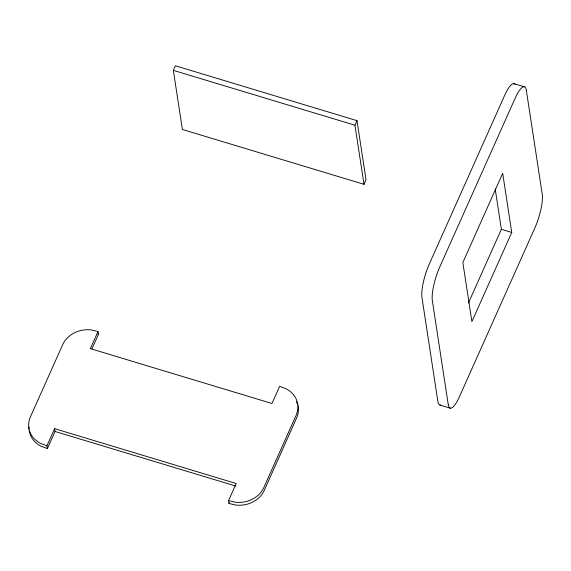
<?xml version="1.0" encoding="UTF-8"?>
<svg xmlns="http://www.w3.org/2000/svg" width="571" height="571" viewBox="0 0 571 571"><rect width="100%" height="100%" fill="white"/><g stroke="black" fill="none" stroke-linecap="round" stroke-linejoin="round"><path stroke-width="0.86" d="M28.978 428.714L29.107 426.994M298.012 406.245L297.698 410.542L296.335 414.846L263.716 487.827C261.011 493.587 255.915 497.869 250.098 500.275A26.323 22.654 -8.7 0 1 235.359 502.23L228.543 500.653L236.201 483.509L54.602 428.657L46.936 445.801L47.364 448.613L40.926 446.194A26.323 22.654 -8.7 0 1 31.234 436.858C28.486 430.791 27.529 423.554 30.227 417.301L62.846 344.32C65.551 338.56 70.647 334.278 76.471 331.872A26.323 22.654 -8.7 0 1 91.203 329.91L98.026 331.494L98.455 334.306L91.988 348.774M173.341 70.361L175.383 65.793L356.989 120.645L366.032 179.744L363.991 184.319L182.385 129.467L173.341 70.361L354.941 125.213L363.991 184.319M98.026 331.494L90.361 348.638L271.967 403.49L279.626 386.346L286.071 388.765A26.323 22.654 -8.7 0 1 295.757 398.108C298.512 404.168 299.468 411.405 296.763 417.658L264.152 490.639C261.447 496.399 256.35 500.681 250.526 503.087A26.323 22.654 -8.7 0 1 235.787 505.05L228.971 503.465L228.543 500.653M47.364 448.613L55.03 431.469L54.602 428.657M354.941 125.213L356.989 120.645M228.971 503.465L229.299 502.73M468.413 303.044L501.367 229.314L495.178 188.915M511.744 232.447L471.896 321.609L462.845 262.51L502.694 173.348L511.744 232.447L501.367 229.314M513.914 83.659L524.292 86.792M439.92 405.025L450.298 408.158M97.891 334.135L98.455 334.306M55.03 431.469L235.852 486.085M46.936 445.801L40.498 443.374A26.323 22.654 -8.7 0 1 30.805 434.039L29.214 430.084M296.506 401.713L297.776 404.875M526.348 90.354L542.25 194.268A25.188 6.217 -73.2 0 1 542.05 202.862A25.616 6.324 -73.2 0 1 538.374 218.736A25.188 6.217 -73.2 0 1 534.927 227.8L459.477 396.617A25.188 6.217 -73.2 0 1 454.83 404.946A25.616 6.324 -73.2 0 1 449.734 407.922M448.242 404.596L432.347 300.689A25.188 6.217 -73.2 0 1 432.54 292.095A25.616 6.324 -73.2 0 1 436.215 276.221A25.188 6.217 -73.2 0 1 439.663 267.157L515.113 98.333A25.188 6.217 -73.2 0 1 519.767 90.011A25.616 6.324 -73.2 0 1 524.856 87.035A25.188 6.217 -73.2 0 1 526.348 90.354M449.82 407.865A25.188 6.217 -73.2 0 1 448.328 404.539M514.971 84.372A25.188 6.217 -73.2 0 0 514.478 83.901A25.616 6.324 -73.2 0 0 509.389 86.885A25.188 6.217 -73.2 0 0 504.735 95.2L429.285 264.023A25.188 6.217 -73.2 0 0 425.838 273.088A25.616 6.324 -73.2 0 0 422.162 288.962A25.188 6.217 -73.2 0 0 421.969 297.555L437.864 401.463A25.188 6.217 -73.2 0 0 439.356 404.789A25.616 6.324 -73.2 0 0 440.548 405.039"/></g></svg>
